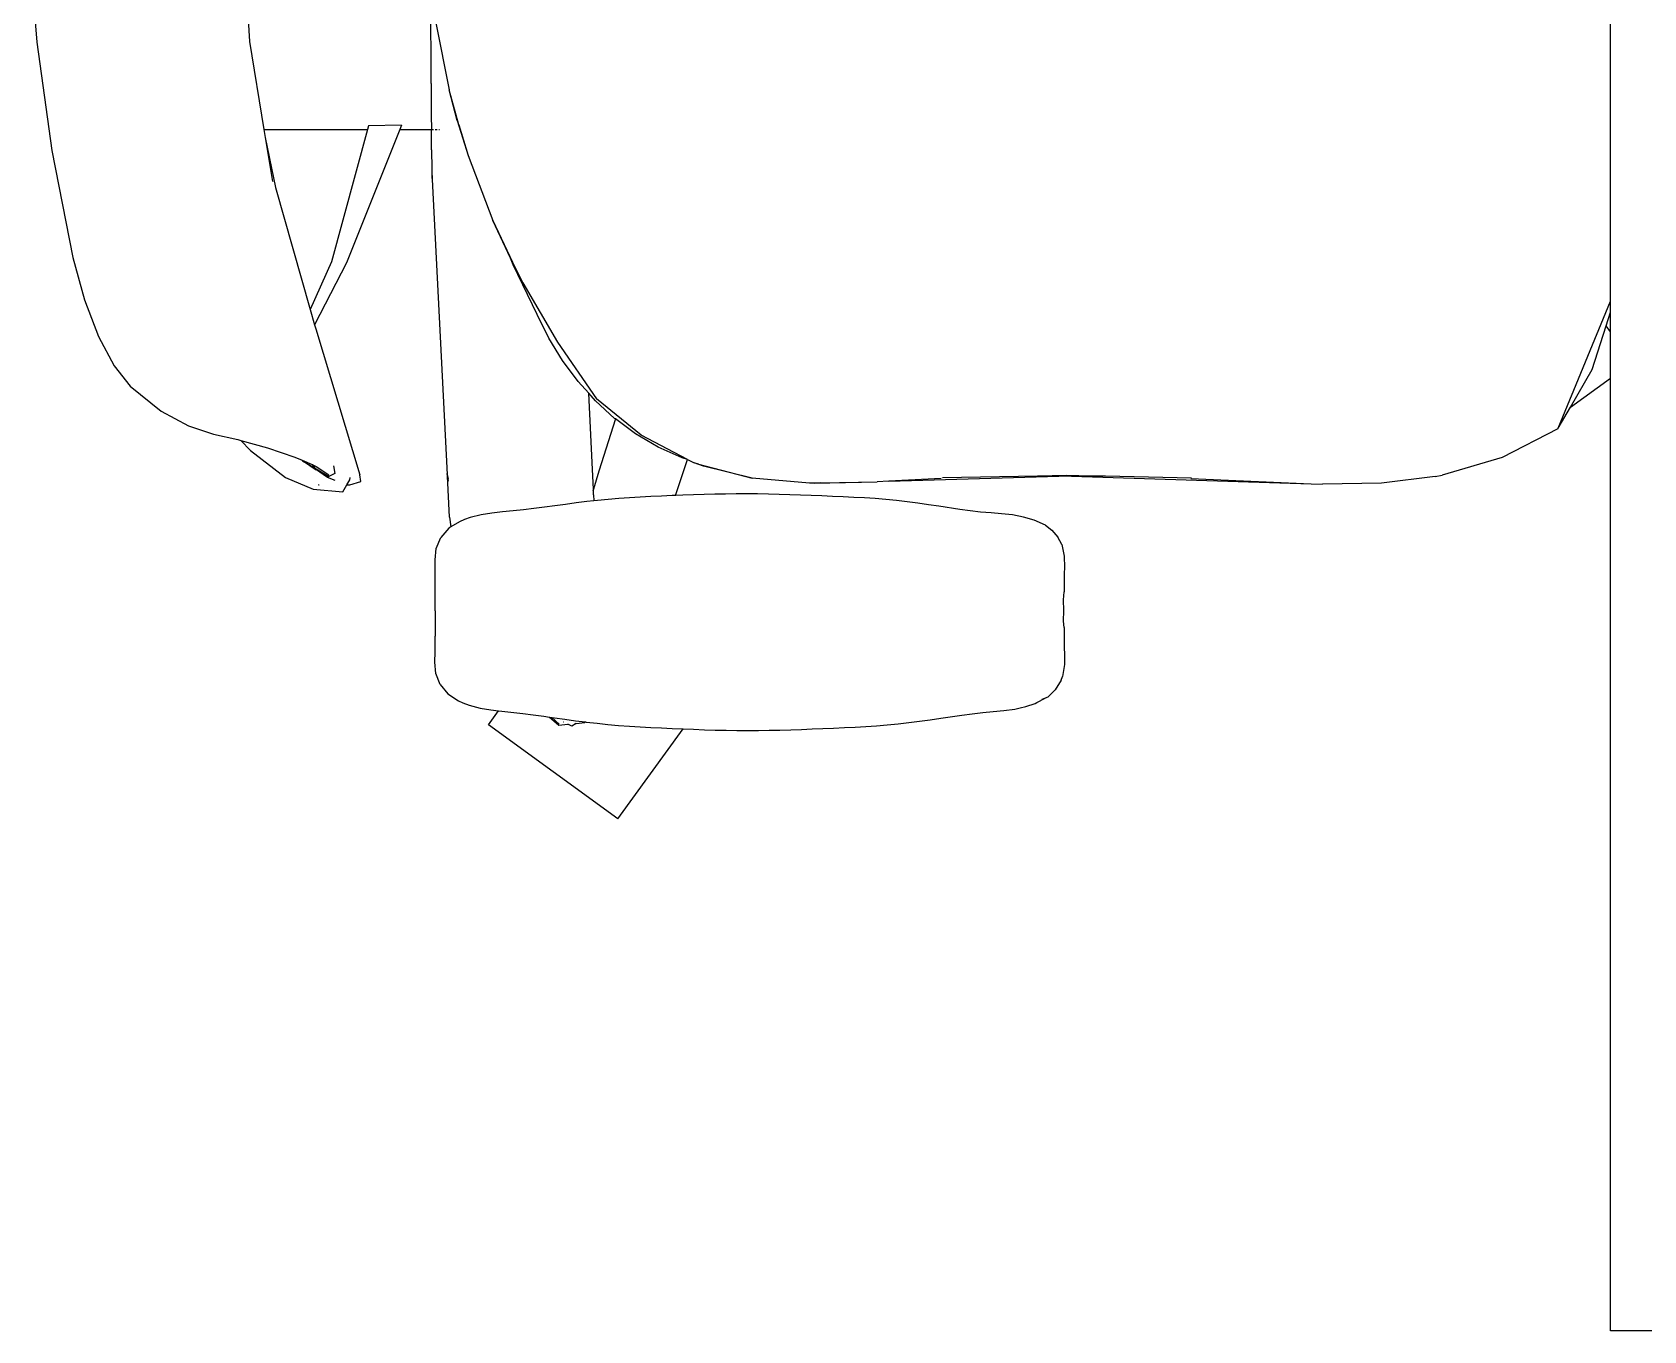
# Model space of a CAD drawing. Header units: metres. Extents: x 428 to 3974, y -4076 to 3914.
# Drawn here: x 1088.432 to 1089.076, y -3845.665 to -3845.147 of the extents above; entities that cross this region are included whole.
import ezdxf

# ---------------------------------------------------------------- set-up
doc = ezdxf.new("R2010")
doc.units = ezdxf.units.M
doc.header["$MEASUREMENT"] = 0
doc.layers.add('Edges', color=7, linetype='Continuous')

msp = doc.modelspace()

# ---------------------------------------------------------------- linework, layer by layer
at = {"layer": 'Edges'}
for p, q in [((1088.51722, -3845.11633), (1088.51909, -3845.15034)), ((1088.4324, -3845.12763), (1088.43418, -3845.15053)), ((1088.59163, -3845.16708), (1088.59152, -3845.12679)), ((1089.06232, -3845.25398), (1089.06232, -3845.13564)), ((1088.59355, -3845.14287), (1088.59887, -3845.16962)), ((1088.43418, -3845.15053), (1088.44016, -3845.19378)), ((1088.51909, -3845.15034), (1088.52489, -3845.18539)), ((1088.59163, -3845.16708), (1088.5917, -3845.17974)), ((1088.60206, -3845.18179), (1088.59887, -3845.16962)), ((1088.60266, -3845.18358), (1088.59887, -3845.16962)), ((1088.5917, -3845.17974), (1088.59174, -3845.18539)), ((1088.60206, -3845.18179), (1088.60636, -3845.19582)), ((1088.52489, -3845.18539), (1088.56626, -3845.18539)), ((1088.52489, -3845.18539), (1088.52541, -3845.18857)), ((1088.52541, -3845.18857), (1088.52944, -3845.20864)), ((1088.52541, -3845.18857), (1088.52834, -3845.20624)), ((1088.56626, -3845.18539), (1088.5518, -3845.23827)), ((1088.57911, -3845.18539), (1088.55782, -3845.23859)), ((1088.56665, -3845.18397), (1088.56626, -3845.18539)), ((1088.57979, -3845.18369), (1088.56665, -3845.18397)), ((1088.57979, -3845.18369), (1088.57911, -3845.18539)), ((1088.57911, -3845.18539), (1088.59174, -3845.18539)), ((1088.59174, -3845.18539), (1088.59178, -3845.18539)), ((1088.59179, -3845.19354), (1088.59174, -3845.18539)), ((1088.59186, -3845.18539), (1088.59191, -3845.18539)), ((1088.59198, -3845.18539), (1088.59259, -3845.18539)), ((1088.59317, -3845.18539), (1088.59398, -3845.18539)), ((1088.59476, -3845.18539), (1088.5949, -3845.18539)), ((1088.60266, -3845.18358), (1088.60636, -3845.19582)), ((1088.44016, -3845.19378), (1088.44856, -3845.23651)), ((1088.59179, -3845.19354), (1088.59182, -3845.19657)), ((1088.60636, -3845.19582), (1088.61624, -3845.22176)), ((1088.59182, -3845.19657), (1088.59184, -3845.19803)), ((1088.59184, -3845.19803), (1088.59186, -3845.19949)), ((1088.59186, -3845.19949), (1088.59189, -3845.2009)), ((1088.59189, -3845.2009), (1088.59193, -3845.20236)), ((1088.59193, -3845.20236), (1088.59206, -3845.20496)), ((1088.59206, -3845.20496), (1088.59199, -3845.20252)), ((1088.52944, -3845.20864), (1088.54336, -3845.25727)), ((1088.59206, -3845.20496), (1088.59207, -3845.2051)), ((1088.59207, -3845.2051), (1088.59207, -3845.20534)), ((1088.59207, -3845.20534), (1088.59803, -3845.3232)), ((1088.61624, -3845.22176), (1088.62409, -3845.23839)), ((1088.62325, -3845.23683), (1088.61624, -3845.22176)), ((1088.44856, -3845.23651), (1088.45321, -3845.25338)), ((1088.5518, -3845.23827), (1088.54336, -3845.25727)), ((1088.55782, -3845.23859), (1088.5451, -3845.26336)), ((1088.6244, -3845.23951), (1088.62325, -3845.23683)), ((1088.62411, -3845.23867), (1088.62325, -3845.23683)), ((1088.62409, -3845.23839), (1088.62824, -3845.24667)), ((1088.62411, -3845.23867), (1088.62824, -3845.24667)), ((1088.634, -3845.25925), (1088.6244, -3845.23951)), ((1088.62824, -3845.24667), (1088.64213, -3845.27037)), ((1088.45321, -3845.25338), (1088.45886, -3845.26803)), ((1089.04154, -3845.3046), (1089.06232, -3845.25398)), ((1089.06232, -3845.25833), (1089.06232, -3845.25398)), ((1088.54336, -3845.25727), (1088.5451, -3845.26336)), ((1088.63862, -3845.26868), (1088.634, -3845.25925)), ((1089.06059, -3845.26383), (1089.06232, -3845.25833)), ((1089.06232, -3845.26621), (1089.06232, -3845.25833)), ((1088.5451, -3845.26336), (1088.54559, -3845.26506)), ((1088.54559, -3845.26506), (1088.56315, -3845.32331)), ((1089.05512, -3845.28121), (1089.06059, -3845.26383)), ((1089.06232, -3845.26621), (1089.06059, -3845.26383)), ((1089.06232, -3845.28471), (1089.06232, -3845.26621)), ((1088.45886, -3845.26803), (1088.46509, -3845.27978)), ((1088.64406, -3845.27761), (1088.63862, -3845.26868)), ((1088.64213, -3845.27037), (1088.65757, -3845.29289)), ((1088.46509, -3845.27978), (1088.47149, -3845.2879)), ((1088.65027, -3845.28597), (1088.64406, -3845.27761)), ((1088.65455, -3845.29074), (1088.65027, -3845.28597)), ((1089.04639, -3845.29629), (1089.05512, -3845.28121)), ((1089.04639, -3845.29629), (1089.06232, -3845.28471)), ((1089.06232, -3845.66494), (1089.06232, -3845.28471)), ((1088.47149, -3845.2879), (1088.48382, -3845.29792)), ((1088.65609, -3845.32117), (1088.65455, -3845.29074)), ((1088.65721, -3845.29371), (1088.65455, -3845.29074)), ((1088.48382, -3845.29792), (1088.49476, -3845.30376)), ((1088.66487, -3845.30074), (1088.65721, -3845.29371)), ((1088.6754, -3845.30748), (1088.65757, -3845.29289)), ((1089.04154, -3845.3046), (1089.04639, -3845.29629)), ((1088.49476, -3845.30376), (1088.50479, -3845.307)), ((1088.66519, -3845.30098), (1088.65862, -3845.32185)), ((1088.66519, -3845.30098), (1088.66487, -3845.30074)), ((1088.67322, -3845.30696), (1088.66519, -3845.30098)), ((1089.0414, -3845.30492), (1089.0192, -3845.31633)), ((1089.0414, -3845.30492), (1089.04154, -3845.3046)), ((1088.50479, -3845.307), (1088.51443, -3845.30923)), ((1088.51443, -3845.30923), (1088.51562, -3845.30955)), ((1088.51562, -3845.30955), (1088.51947, -3845.31359)), ((1088.51562, -3845.30955), (1088.52636, -3845.31245)), ((1088.68222, -3845.31227), (1088.67322, -3845.30696)), ((1088.69394, -3845.31711), (1088.6754, -3845.30748)), ((1088.51947, -3845.31359), (1088.53353, -3845.32439)), ((1088.52636, -3845.31245), (1088.53722, -3845.31616)), ((1088.53722, -3845.31616), (1088.5402, -3845.31746)), ((1088.54033, -3845.3177), (1088.5402, -3845.31746)), ((1088.5402, -3845.31746), (1088.54407, -3845.31917)), ((1088.54568, -3845.32146), (1088.54033, -3845.3177)), ((1088.54033, -3845.3177), (1088.54501, -3845.32051)), ((1088.5454, -3845.32107), (1088.54033, -3845.3177)), ((1088.69182, -3845.31655), (1088.68222, -3845.31227)), ((1088.68912, -3845.33152), (1088.69394, -3845.31711)), ((1088.69394, -3845.31711), (1088.69182, -3845.31655)), ((1088.69394, -3845.31711), (1088.69655, -3845.31846)), ((1088.69839, -3845.31901), (1088.69655, -3845.31846)), ((1088.7003, -3845.31981), (1088.69655, -3845.31846)), ((1089.0192, -3845.31633), (1088.99525, -3845.32343)), ((1088.53353, -3845.32439), (1088.5445, -3845.32896)), ((1088.54407, -3845.31917), (1088.54501, -3845.32051)), ((1088.54407, -3845.31917), (1088.54579, -3845.31992)), ((1088.54501, -3845.32051), (1088.55078, -3845.32398)), ((1088.5454, -3845.32107), (1088.54568, -3845.32146)), ((1088.55023, -3845.32428), (1088.5454, -3845.32107)), ((1088.54579, -3845.31992), (1088.55084, -3845.32331)), ((1088.55078, -3845.32398), (1088.55023, -3845.32428)), ((1088.55336, -3845.32552), (1088.55023, -3845.32428)), ((1088.55093, -3845.32382), (1088.55039, -3845.3236)), ((1088.55315, -3845.3227), (1088.55078, -3845.32398)), ((1088.55266, -3845.31966), (1088.55315, -3845.3227)), ((1088.55914, -3845.32526), (1088.55925, -3845.32438)), ((1088.56362, -3845.32595), (1088.56315, -3845.32331)), ((1088.59803, -3845.3232), (1088.59811, -3845.32379)), ((1088.59811, -3845.32379), (1088.59806, -3845.32281)), ((1088.59894, -3845.3402), (1088.59811, -3845.32379)), ((1088.59818, -3845.32371), (1088.59837, -3845.32507)), ((1088.59822, -3845.32457), (1088.59839, -3845.32575)), ((1088.65638, -3845.32905), (1088.65609, -3845.32117)), ((1088.65862, -3845.32185), (1088.65638, -3845.32905)), ((1088.69839, -3845.31901), (1088.71982, -3845.32464)), ((1088.71982, -3845.32464), (1088.7003, -3845.31981)), ((1088.74265, -3845.32661), (1088.71982, -3845.32464)), ((1088.77438, -3845.32577), (1088.8422, -3845.32378)), ((1088.7952, -3845.32471), (1088.77438, -3845.32577)), ((1088.83369, -3845.32379), (1088.79577, -3845.32454)), ((1088.84535, -3845.32356), (1088.83369, -3845.32379)), ((1088.83626, -3845.32379), (1088.83369, -3845.32379)), ((1088.84492, -3845.3237), (1088.83626, -3845.32379)), ((1088.8422, -3845.32378), (1088.84492, -3845.3237)), ((1088.84724, -3845.32378), (1088.8422, -3845.32378)), ((1088.84492, -3845.3237), (1088.84517, -3845.3237)), ((1088.85149, -3845.32377), (1088.84517, -3845.3237)), ((1088.84517, -3845.3237), (1088.84724, -3845.32378)), ((1088.8551, -3845.32375), (1088.84535, -3845.32356)), ((1088.84724, -3845.32378), (1088.94284, -3845.32686)), ((1088.85149, -3845.32377), (1088.85173, -3845.32377)), ((1088.85173, -3845.32377), (1088.8551, -3845.32375)), ((1088.86078, -3845.32387), (1088.85173, -3845.32377)), ((1088.86078, -3845.32387), (1088.8551, -3845.32375)), ((1088.89519, -3845.32455), (1088.86078, -3845.32387)), ((1088.89493, -3845.32468), (1088.94284, -3845.32686)), ((1088.99241, -3845.32398), (1088.97099, -3845.32657)), ((1088.99241, -3845.32398), (1088.99525, -3845.32343)), ((1088.5445, -3845.32896), (1088.55636, -3845.33007)), ((1088.54655, -3845.3271), (1088.54683, -3845.32722)), ((1088.54683, -3845.32722), (1088.54699, -3845.32722)), ((1088.55636, -3845.33007), (1088.55801, -3845.32722)), ((1088.55801, -3845.32722), (1088.55914, -3845.32526)), ((1088.55801, -3845.32722), (1088.55914, -3845.32722)), ((1088.55914, -3845.32722), (1088.56362, -3845.32595)), ((1088.65638, -3845.32905), (1088.65614, -3845.32981)), ((1088.65646, -3845.33125), (1088.65638, -3845.32905)), ((1088.65646, -3845.33125), (1088.65658, -3845.33365)), ((1088.69631, -3845.33126), (1088.69204, -3845.33141)), ((1088.70058, -3845.33112), (1088.69631, -3845.33126)), ((1088.70485, -3845.33101), (1088.70058, -3845.33112)), ((1088.70913, -3845.33094), (1088.70485, -3845.33101)), ((1088.7134, -3845.3309), (1088.70913, -3845.33094)), ((1088.71768, -3845.33089), (1088.7134, -3845.3309)), ((1088.72196, -3845.33092), (1088.71768, -3845.33089)), ((1088.72624, -3845.33099), (1088.72196, -3845.33092)), ((1088.73052, -3845.33109), (1088.72624, -3845.33099)), ((1088.73479, -3845.33122), (1088.73052, -3845.33109)), ((1088.74332, -3845.33152), (1088.73479, -3845.33122)), ((1088.74714, -3845.32653), (1088.74265, -3845.32661)), ((1088.74455, -3845.32665), (1088.74265, -3845.32661)), ((1088.74455, -3845.32665), (1088.7697, -3845.32601)), ((1088.74714, -3845.32653), (1088.7697, -3845.32601)), ((1088.77438, -3845.32577), (1088.7697, -3845.32601)), ((1088.94284, -3845.32686), (1088.94737, -3845.32698)), ((1088.97099, -3845.32657), (1088.94737, -3845.32698)), ((1088.62432, -3845.33769), (1088.62011, -3845.3381)), ((1088.6285, -3845.33727), (1088.62432, -3845.33769)), ((1088.63265, -3845.33678), (1088.6285, -3845.33727)), ((1088.63682, -3845.33621), (1088.63265, -3845.33678)), ((1088.64101, -3845.33563), (1088.63682, -3845.33621)), ((1088.64523, -3845.33506), (1088.64101, -3845.33563)), ((1088.64947, -3845.3345), (1088.64523, -3845.33506)), ((1088.65372, -3845.33397), (1088.64947, -3845.3345)), ((1088.65658, -3845.33365), (1088.65372, -3845.33397)), ((1088.65798, -3845.33349), (1088.65658, -3845.33365)), ((1088.66224, -3845.33308), (1088.65798, -3845.33349)), ((1088.6665, -3845.33273), (1088.66224, -3845.33308)), ((1088.67076, -3845.33245), (1088.6665, -3845.33273)), ((1088.67501, -3845.33219), (1088.67076, -3845.33245)), ((1088.67927, -3845.33196), (1088.67501, -3845.33219)), ((1088.68352, -3845.33176), (1088.67927, -3845.33196)), ((1088.68778, -3845.33157), (1088.68352, -3845.33176)), ((1088.68912, -3845.33152), (1088.68778, -3845.33157)), ((1088.69204, -3845.33141), (1088.68912, -3845.33152)), ((1088.74757, -3845.33168), (1088.74332, -3845.33152)), ((1088.75183, -3845.33186), (1088.74757, -3845.33168)), ((1088.75608, -3845.33205), (1088.75183, -3845.33186)), ((1088.76034, -3845.33226), (1088.75608, -3845.33205)), ((1088.76461, -3845.3325), (1088.76034, -3845.33226)), ((1088.76889, -3845.33276), (1088.76461, -3845.3325)), ((1088.77317, -3845.33309), (1088.76889, -3845.33276)), ((1088.77743, -3845.33352), (1088.77317, -3845.33309)), ((1088.78168, -3845.33402), (1088.77743, -3845.33352)), ((1088.78591, -3845.33459), (1088.78168, -3845.33402)), ((1088.79012, -3845.3352), (1088.78591, -3845.33459)), ((1088.79431, -3845.33584), (1088.79012, -3845.3352)), ((1088.80264, -3845.33713), (1088.79431, -3845.33584)), ((1088.80679, -3845.33769), (1088.80264, -3845.33713)), ((1088.81095, -3845.33814), (1088.80679, -3845.33769)), ((1088.59954, -3845.34407), (1088.59865, -3845.34462)), ((1088.59894, -3845.3402), (1088.59954, -3845.34407)), ((1088.60288, -3845.34205), (1088.59954, -3845.34407)), ((1088.60489, -3845.34115), (1088.60288, -3845.34205)), ((1088.6072, -3845.34033), (1088.60489, -3845.34115)), ((1088.61156, -3845.33925), (1088.6072, -3845.34033)), ((1088.61587, -3845.33858), (1088.61156, -3845.33925)), ((1088.62011, -3845.3381), (1088.61587, -3845.33858)), ((1088.81512, -3845.33849), (1088.81095, -3845.33814)), ((1088.81932, -3845.3388), (1088.81512, -3845.33849)), ((1088.82363, -3845.33927), (1088.81932, -3845.3388)), ((1088.82804, -3845.34012), (1088.82363, -3845.33927)), ((1088.83237, -3845.34141), (1088.82804, -3845.34012)), ((1088.83683, -3845.34332), (1088.83237, -3845.34141)), ((1088.83683, -3845.34332), (1088.83944, -3845.34531)), ((1088.5936, -3845.35269), (1088.59545, -3845.34827)), ((1088.59865, -3845.34462), (1088.59545, -3845.34827)), ((1088.83944, -3845.34531), (1088.84178, -3845.34812)), ((1088.84336, -3845.35112), (1088.84178, -3845.34812)), ((1088.5932, -3845.35716), (1088.5936, -3845.35269)), ((1088.84336, -3845.35112), (1088.84432, -3845.35579)), ((1088.84432, -3845.35579), (1088.84442, -3845.36033)), ((1088.59319, -3845.36133), (1088.5932, -3845.35716)), ((1088.59321, -3845.36308), (1088.59319, -3845.36133)), ((1088.59323, -3845.36782), (1088.59321, -3845.36308)), ((1088.84428, -3845.36262), (1088.84425, -3845.36998)), ((1088.84442, -3845.36033), (1088.84428, -3845.36262)), ((1088.59323, -3845.37257), (1088.59323, -3845.36782)), ((1088.59322, -3845.37763), (1088.59323, -3845.37257)), ((1088.84408, -3845.37312), (1088.84425, -3845.36998)), ((1088.84421, -3845.37738), (1088.84408, -3845.37312)), ((1088.59322, -3845.37763), (1088.59323, -3845.38769)), ((1088.84408, -3845.38167), (1088.84421, -3845.37738)), ((1088.84425, -3845.38417), (1088.84408, -3845.38167)), ((1088.59321, -3845.3927), (1088.59323, -3845.38769)), ((1088.84425, -3845.38417), (1088.84426, -3845.39094)), ((1088.59316, -3845.39806), (1088.59319, -3845.39392)), ((1088.59319, -3845.39392), (1088.5932, -3845.39331)), ((1088.5932, -3845.39331), (1088.59321, -3845.3927)), ((1088.84426, -3845.39094), (1088.84429, -3845.39277)), ((1088.84429, -3845.39277), (1088.84443, -3845.39452)), ((1088.84443, -3845.39452), (1088.84441, -3845.39904)), ((1088.59347, -3845.40252), (1088.59316, -3845.39806)), ((1088.84441, -3845.39904), (1088.84366, -3845.40371)), ((1088.59518, -3845.40696), (1088.59347, -3845.40252)), ((1088.59518, -3845.40696), (1088.59826, -3845.41073)), ((1088.8431, -3845.40522), (1088.84076, -3845.40908)), ((1088.8431, -3845.40522), (1088.84366, -3845.40371)), ((1088.59826, -3845.41073), (1088.60249, -3845.41345)), ((1088.60249, -3845.41345), (1088.60428, -3845.41431)), ((1088.60428, -3845.41431), (1088.6068, -3845.41525)), ((1088.82903, -3845.41574), (1088.83275, -3845.41449)), ((1088.83275, -3845.41449), (1088.83337, -3845.41419)), ((1088.83337, -3845.41419), (1088.8367, -3845.41243)), ((1088.8367, -3845.41243), (1088.83544, -3845.41299)), ((1088.83774, -3845.41197), (1088.8367, -3845.41243)), ((1088.84076, -3845.40908), (1088.83774, -3845.41197)), ((1088.6068, -3845.41525), (1088.61116, -3845.41639)), ((1088.61116, -3845.41639), (1088.61551, -3845.41712)), ((1088.61451, -3845.42307), (1088.61856, -3845.41749)), ((1088.61551, -3845.41712), (1088.61856, -3845.41749)), ((1088.61856, -3845.41749), (1088.6198, -3845.41764)), ((1088.6198, -3845.41764), (1088.62822, -3845.41853)), ((1088.62822, -3845.41853), (1088.6324, -3845.41904)), ((1088.6324, -3845.41904), (1088.63659, -3845.41963)), ((1088.63659, -3845.41963), (1088.63889, -3845.41996)), ((1088.63889, -3845.41996), (1088.64255, -3845.42319)), ((1088.63889, -3845.41996), (1088.63986, -3845.4201)), ((1088.63986, -3845.4201), (1088.64268, -3845.42278)), ((1088.63986, -3845.4201), (1088.6408, -3845.42023)), ((1088.6408, -3845.42023), (1088.64504, -3845.42083)), ((1088.64504, -3845.42083), (1088.64929, -3845.42141)), ((1088.64929, -3845.42141), (1088.65324, -3845.42192)), ((1088.78655, -3845.42165), (1088.79081, -3845.42106)), ((1088.79081, -3845.42106), (1088.79505, -3845.42044)), ((1088.79505, -3845.42044), (1088.80347, -3845.41918)), ((1088.80347, -3845.41918), (1088.80764, -3845.41862)), ((1088.80764, -3845.41862), (1088.81182, -3845.41816)), ((1088.81182, -3845.41816), (1088.81601, -3845.41775)), ((1088.81601, -3845.41775), (1088.82022, -3845.41737)), ((1088.82022, -3845.41737), (1088.82458, -3845.41677)), ((1088.82458, -3845.41677), (1088.82669, -3845.4163)), ((1088.82669, -3845.4163), (1088.82903, -3845.41574)), ((1088.66613, -3845.46056), (1088.61451, -3845.42307)), ((1088.64255, -3845.42319), (1088.64621, -3845.42284)), ((1088.64462, -3845.42206), (1088.64452, -3845.42201)), ((1088.64774, -3845.42359), (1088.64621, -3845.42284)), ((1088.6495, -3845.42252), (1088.64774, -3845.42359)), ((1088.64902, -3845.42257), (1088.6495, -3845.42252)), ((1088.6495, -3845.42252), (1088.65293, -3845.42219)), ((1088.65293, -3845.42219), (1088.65324, -3845.42192)), ((1088.65324, -3845.42192), (1088.65357, -3845.42196)), ((1088.65357, -3845.42196), (1088.65785, -3845.42246)), ((1088.65785, -3845.42246), (1088.66215, -3845.4229)), ((1088.66215, -3845.4229), (1088.66644, -3845.42327)), ((1088.66613, -3845.46056), (1088.69217, -3845.4247)), ((1088.66644, -3845.42327), (1088.67074, -3845.42358)), ((1088.67074, -3845.42358), (1088.67502, -3845.42385)), ((1088.67502, -3845.42385), (1088.67929, -3845.4241)), ((1088.67929, -3845.4241), (1088.68356, -3845.42432)), ((1088.68356, -3845.42432), (1088.68784, -3845.42452)), ((1088.68784, -3845.42452), (1088.69212, -3845.4247)), ((1088.69212, -3845.4247), (1088.69217, -3845.4247)), ((1088.69217, -3845.4247), (1088.6964, -3845.42486)), ((1088.6964, -3845.42486), (1088.70071, -3845.42501)), ((1088.70071, -3845.42501), (1088.70502, -3845.42514)), ((1088.70502, -3845.42514), (1088.70933, -3845.42522)), ((1088.70933, -3845.42522), (1088.71364, -3845.42528)), ((1088.71364, -3845.42528), (1088.71795, -3845.4253)), ((1088.71795, -3845.4253), (1088.72225, -3845.42528)), ((1088.72225, -3845.42528), (1088.72655, -3845.42523)), ((1088.72655, -3845.42523), (1088.73085, -3845.42514)), ((1088.73085, -3845.42514), (1088.73514, -3845.42502)), ((1088.73514, -3845.42502), (1088.73943, -3845.42488)), ((1088.73943, -3845.42488), (1088.74372, -3845.42473)), ((1088.74372, -3845.42473), (1088.748, -3845.42457)), ((1088.748, -3845.42457), (1088.75229, -3845.42439)), ((1088.75229, -3845.42439), (1088.75658, -3845.42419)), ((1088.75658, -3845.42419), (1088.76086, -3845.42397)), ((1088.76086, -3845.42397), (1088.76515, -3845.42372)), ((1088.76515, -3845.42372), (1088.76943, -3845.42345)), ((1088.76943, -3845.42345), (1088.77372, -3845.42311)), ((1088.77372, -3845.42311), (1088.778, -3845.42269)), ((1088.778, -3845.42269), (1088.78228, -3845.4222)), ((1088.78228, -3845.4222), (1088.78655, -3845.42165)), ((1089.63232, -3845.66494), (1089.06232, -3845.66494))]:
    msp.add_line(p, q, dxfattribs=at)

doc.saveas('drawing.dxf')
